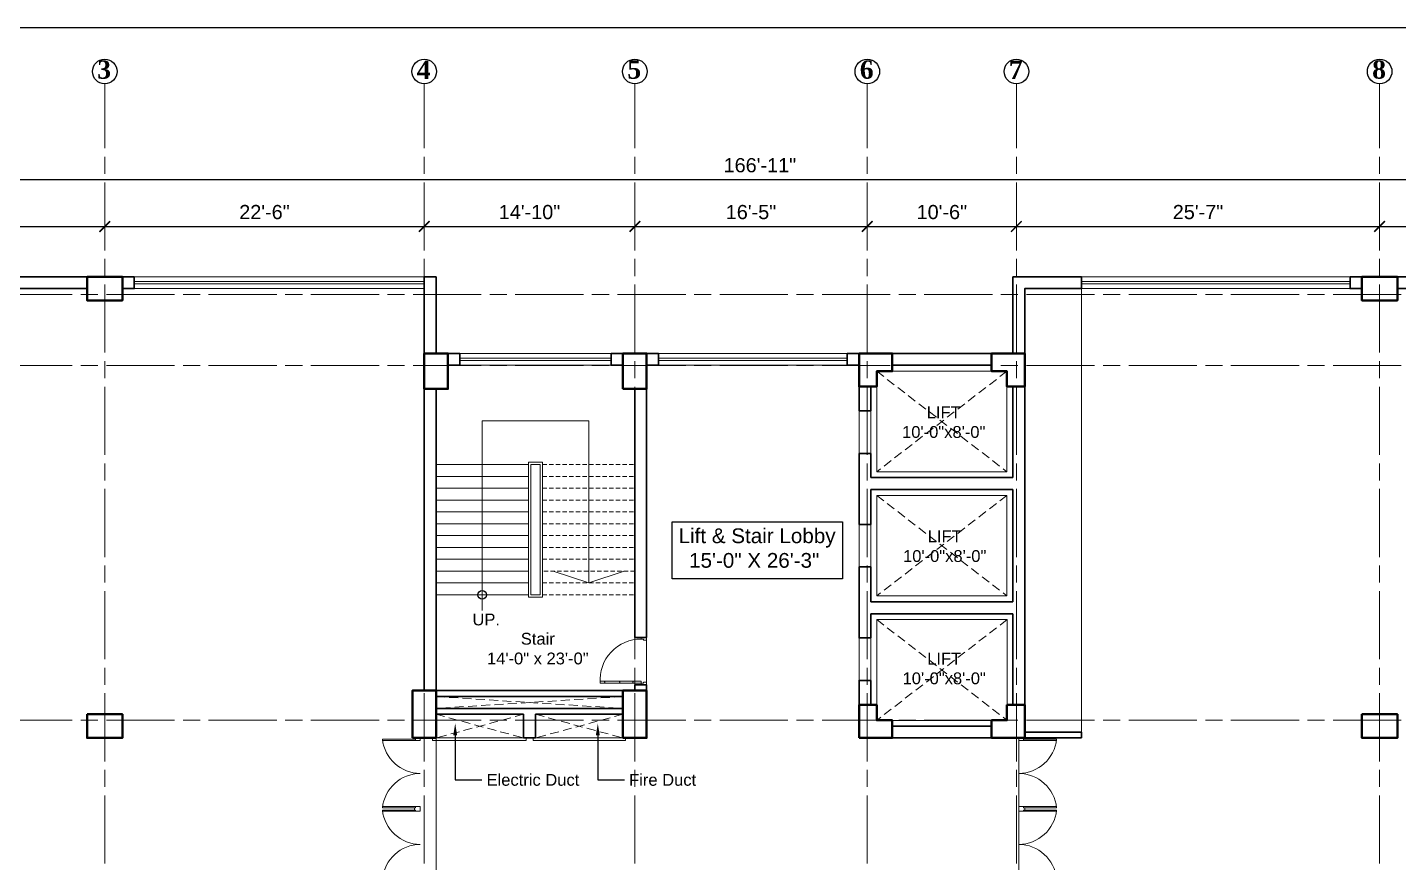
# Model space of a CAD drawing. Header units: inches. Extents: x -12 to 20935469, y -1604 to 24729220.
# Drawn here: x 20888359 to 20889518, y 24724040 to 24724746 of the extents above; entities that cross this region are included whole.
import ezdxf
from ezdxf import colors
from ezdxf.entities.mleader import LeaderData, LeaderLine
from ezdxf.math import Vec2, Vec3

# ---------------------------------------------------------------- set-up
doc = ezdxf.new("R2010")
doc.units = ezdxf.units.IN
doc.header["$LTSCALE"] = 0.03
doc.header["$MEASUREMENT"] = 0
doc.header["$PDMODE"] = 32
doc.header["$PDSIZE"] = 15
doc.linetypes.add('ACAD_ISO08W100', pattern=[36, 24, -3, 6, -3])
doc.linetypes.add('DASHED2', pattern=[0.375, 0.25, -0.125])
for name, color, linetype, lineweight in [('column', 1, 'Continuous', 40), ('Dim Line', 252, 'Continuous', 13), ('Door', 7, 'Continuous', 18), ('Dot', 253, 'Continuous', 0), ('Gas', 21, 'Continuous', 5), ('Grid Line', 252, 'Continuous', 18), ('Hatch', 253, 'Continuous', 15), ('Main Wall', 7, 'Continuous', 30), ('RAIL', 23, 'Continuous', 13), ('STAIR', 46, 'Continuous', 15), ('WALL', 7, 'Continuous', 30), ('wind.', 150, 'Continuous', 20)]:
    doc.layers.add(name, color=color, linetype=linetype, lineweight=lineweight)
doc.layers.add('FUR', color=251, linetype='Continuous')
doc.layers.add('TEXT', color=7, linetype='Continuous')
doc.styles.add('2', font='swisscl.ttf')
doc.styles.add('RomanS', font='arial.ttf', dxfattribs={"height": 12})
doc.styles.get("Standard").update_dxf_attribs({"font": 'timesbd.ttf'})
doc.dimstyles.new('Aec_Arch_I', dxfattribs={"dimscale": 96, "dimtxt": 12, "dimasz": 0.09375, "dimexe": 0.125, "dimexo": 0.125, "dimgap": 0.0625, "dimtad": 1, "dimdec": 0, "dimzin": 3, "dimdsep": 46, "dimlunit": 4, "dimtxsty": 'RomanS', "dimblk1": 'ARCHTICK', "dimblk2": 'ARCHTICK', "dimsah": 1, "dimcen": 0.09375, "dimdle": 0.125, "dimadec": 0, "dimazin": 0, "dimtfac": 0.75, "dimtdec": 0, "dimtmove": 2, "dimatfit": 3, "dimldrblk": 'ARCHTICK', "dimfxl": 1, "dimfrac": 1, "dimtolj": 1, "dimtzin": 0, "dimarcsym": 0})

# ---------------------------------------------------------------- blocks, each defined once
blk = doc.blocks.new('Door_45')
at = {"layer": 'Door'}
for p, q in [((1.5, 5), (1.5, 44)), ((1.5, 40), (2.2, 40)), ((2.2, 40), (2.2, 39.5)), ((2.2, 39.5), (2.7, 39.5)), ((2.7, 39.5), (2.7, 40)), ((2.7, 40), (3.5, 40)), ((3.5, 44), (3.5, 5)), ((1.5, 25.8), (2.2, 25.8)), ((2.2, 25.8), (2.2, 25.3)), ((2.2, 25.3), (2.7, 25.3)), ((2.2, 12.6), (2.2, 13.1)), ((2.2, 13.1), (2.7, 13.1)), ((2.7, 25.8), (3.5, 25.8)), ((2.7, 25.3), (2.7, 25.8)), ((2.7, 13.1), (2.7, 12.6)), ((0, 0), (0, 5)), ((0, 5), (1.5, 5)), ((1.5, 12.6), (2.2, 12.6)), ((3.5, 5), (1.5, 5)), ((1.5, 5), (1.5, 3)), ((1.5, 3), (2.5, 3)), ((2.5, 3), (2.5, 0)), ((2.7, 12.6), (3.5, 12.6)), ((42.5, 3), (42.5, 0)), ((43.5, 3), (42.5, 3)), ((45, 5), (43.5, 5)), ((43.5, 5), (43.5, 3)), ((45, 0), (45, 5)), ((2.5, 0), (0, 0)), ((42.5, 0), (45, 0))]:
    blk.add_line(p, q, dxfattribs=at)
blk.add_arc((4.7, 5.3), 38.8, 359.6233, 94.6685, dxfattribs=at)
blk = doc.blocks.new('A$C36295410')
at = {"layer": 'Door'}
for p, q in [((1, 4), (1, 32)), ((2, 0), (2, 32)), ((58, 0), (58, 32)), ((59, 4), (59, 32)), ((1, 5), (0, 5)), ((2, 4), (1, 4)), ((58, 4), (59, 4)), ((59, 5), (60, 5)), ((2, 0), (0, 0)), ((58, 0), (60, 0))]:
    blk.add_line(p, q, dxfattribs=at)
for centre, start, end in [((-2.5, -0.3), 0.5906, 83.7783), ((62.5, -0.3), 96.2217, 179.4094)]:
    blk.add_arc(centre, 32.5, start, end, dxfattribs=at)
blk = doc.blocks.new('_ArchTick')
at = {"color": 0, "linetype": 'ByBlock', "lineweight": 35, "const_width": 0.15}
blk.add_lwpolyline([(-0.5, -0.5), (0.5, 0.5)], dxfattribs=at)
blk = doc.blocks.new('*D7')
at = {"layer": 'Defpoints', "color": 0, "transparency": 16777216}
for p in [(20831396.3, 24724578.2), (20831396.3, 24724578.2), (20831126.3, 24724562.3)]:
    blk.add_point(p, dxfattribs=at)
at = {"layer": 'Dim Line', "color": 0, "lineweight": -2, "transparency": 16777216}
for p, q in [((20831126.3, 24724574.3), (20831126.3, 24724590.2)), ((20831114.3, 24724578.2), (20831408.3, 24724578.2))]:
    blk.add_line(p, q, dxfattribs=at)
at = {"layer": 'Dim Line', "color": 0, "lineweight": -2, "transparency": 16777216, "xscale": 9, "yscale": 9, "zscale": 9, "rotation": 180}
blk.add_blockref('_ArchTick', (20831126.3, 24724578.2), dxfattribs=at)
at = {"layer": 'Dim Line', "color": 0, "lineweight": -2, "transparency": 16777216, "xscale": 9, "yscale": 9, "zscale": 9}
blk.add_blockref('_ArchTick', (20831396.3, 24724578.2), dxfattribs=at)
at = {"layer": 'Dim Line', "color": 0, "transparency": 16777216, "insert": (20831261.3, 24724590.3), "char_height": 12, "attachment_point": 5, "style": 'RomanS'}
blk.add_mtext('\\A1;22\'-6"', dxfattribs=at)
blk = doc.blocks.new('*D8')
at = {"layer": 'Defpoints', "color": 0, "transparency": 16777216}
for p in [(20831396.3, 24724578.2), (20831666.3, 24724578.2), (20831666.3, 24724578.2)]:
    blk.add_point(p, dxfattribs=at)
at = {"layer": 'Dim Line', "color": 0, "lineweight": -2, "transparency": 16777216}
blk.add_line((20831384.3, 24724578.2), (20831678.3, 24724578.2), dxfattribs=at)
at = {"layer": 'Dim Line', "color": 0, "lineweight": -2, "transparency": 16777216, "xscale": 9, "yscale": 9, "zscale": 9, "rotation": 180}
blk.add_blockref('_ArchTick', (20831396.3, 24724578.2), dxfattribs=at)
at = {"layer": 'Dim Line', "color": 0, "lineweight": -2, "transparency": 16777216, "xscale": 9, "yscale": 9, "zscale": 9}
blk.add_blockref('_ArchTick', (20831666.3, 24724578.2), dxfattribs=at)
at = {"layer": 'Dim Line', "color": 0, "transparency": 16777216, "insert": (20831531.3, 24724590.3), "char_height": 12, "attachment_point": 5, "style": 'RomanS'}
blk.add_mtext('\\A1;22\'-6"', dxfattribs=at)
blk = doc.blocks.new('*D9')
at = {"layer": 'Defpoints', "color": 0, "transparency": 16777216}
for p in [(20831666.3, 24724578.2), (20831844.3, 24724578.2), (20831844.3, 24724578.2)]:
    blk.add_point(p, dxfattribs=at)
at = {"layer": 'Dim Line', "color": 0, "lineweight": -2, "transparency": 16777216}
blk.add_line((20831654.3, 24724578.2), (20831856.3, 24724578.2), dxfattribs=at)
at = {"layer": 'Dim Line', "color": 0, "lineweight": -2, "transparency": 16777216, "xscale": 9, "yscale": 9, "zscale": 9, "rotation": 180}
blk.add_blockref('_ArchTick', (20831666.3, 24724578.2), dxfattribs=at)
at = {"layer": 'Dim Line', "color": 0, "lineweight": -2, "transparency": 16777216, "xscale": 9, "yscale": 9, "zscale": 9}
blk.add_blockref('_ArchTick', (20831844.3, 24724578.2), dxfattribs=at)
at = {"layer": 'Dim Line', "color": 0, "transparency": 16777216, "insert": (20831755.3, 24724590.3), "char_height": 12, "attachment_point": 5, "style": 'RomanS'}
blk.add_mtext('\\A1;14\'-10"', dxfattribs=at)
blk = doc.blocks.new('*D21')
at = {"layer": 'Defpoints', "color": 0, "transparency": 16777216}
for p in [(20831844.3, 24724578.2), (20832040.8, 24724578.2), (20832040.8, 24724578.2)]:
    blk.add_point(p, dxfattribs=at)
at = {"layer": 'Dim Line', "color": 0, "lineweight": -2, "transparency": 16777216}
for p, q in [((20831832.3, 24724578.2), (20832052.8, 24724578.2)), ((20831844.3, 24724566.2), (20831844.3, 24724566.2)), ((20832040.8, 24724566.2), (20832040.8, 24724566.2))]:
    blk.add_line(p, q, dxfattribs=at)
at = {"layer": 'Dim Line', "color": 0, "lineweight": -2, "transparency": 16777216, "xscale": 9, "yscale": 9, "zscale": 9, "rotation": 180}
blk.add_blockref('_ArchTick', (20831844.3, 24724578.2), dxfattribs=at)
at = {"layer": 'Dim Line', "color": 0, "lineweight": -2, "transparency": 16777216, "xscale": 9, "yscale": 9, "zscale": 9}
blk.add_blockref('_ArchTick', (20832040.8, 24724578.2), dxfattribs=at)
at = {"layer": 'Dim Line', "color": 0, "transparency": 16777216, "insert": (20831942.5, 24724590.3), "char_height": 12, "attachment_point": 5, "style": 'RomanS'}
blk.add_mtext('\\A1;16\'-5"', dxfattribs=at)
blk = doc.blocks.new('*D22')
at = {"layer": 'Defpoints', "color": 0, "transparency": 16777216}
for p in [(20832040.8, 24724578.2), (20832166.8, 24724578.2), (20832166.8, 24724578.2)]:
    blk.add_point(p, dxfattribs=at)
at = {"layer": 'Dim Line', "color": 0, "lineweight": -2, "transparency": 16777216}
for p, q in [((20832028.8, 24724578.2), (20832178.8, 24724578.2)), ((20832040.8, 24724566.2), (20832040.8, 24724566.2)), ((20832166.8, 24724566.2), (20832166.8, 24724566.2))]:
    blk.add_line(p, q, dxfattribs=at)
at = {"layer": 'Dim Line', "color": 0, "lineweight": -2, "transparency": 16777216, "xscale": 9, "yscale": 9, "zscale": 9, "rotation": 180}
blk.add_blockref('_ArchTick', (20832040.8, 24724578.2), dxfattribs=at)
at = {"layer": 'Dim Line', "color": 0, "lineweight": -2, "transparency": 16777216, "xscale": 9, "yscale": 9, "zscale": 9}
blk.add_blockref('_ArchTick', (20832166.8, 24724578.2), dxfattribs=at)
at = {"layer": 'Dim Line', "color": 0, "transparency": 16777216, "insert": (20832103.8, 24724590.3), "char_height": 12, "attachment_point": 5, "style": 'RomanS'}
blk.add_mtext('\\A1;10\'-6"', dxfattribs=at)
blk = doc.blocks.new('*D23')
at = {"layer": 'Defpoints', "color": 0, "transparency": 16777216}
for p in [(20832166.8, 24724578.2), (20832473.8, 24724578.2), (20832473.8, 24724578.2)]:
    blk.add_point(p, dxfattribs=at)
at = {"layer": 'Dim Line', "color": 0, "lineweight": -2, "transparency": 16777216}
for p, q in [((20832154.8, 24724578.2), (20832485.8, 24724578.2)), ((20832166.8, 24724566.2), (20832166.8, 24724566.2)), ((20832473.8, 24724566.2), (20832473.8, 24724566.2))]:
    blk.add_line(p, q, dxfattribs=at)
at = {"layer": 'Dim Line', "color": 0, "lineweight": -2, "transparency": 16777216, "xscale": 9, "yscale": 9, "zscale": 9, "rotation": 180}
blk.add_blockref('_ArchTick', (20832166.8, 24724578.2), dxfattribs=at)
at = {"layer": 'Dim Line', "color": 0, "lineweight": -2, "transparency": 16777216, "xscale": 9, "yscale": 9, "zscale": 9}
blk.add_blockref('_ArchTick', (20832473.8, 24724578.2), dxfattribs=at)
at = {"layer": 'Dim Line', "color": 0, "transparency": 16777216, "insert": (20832320.3, 24724590.3), "char_height": 12, "attachment_point": 5, "style": 'RomanS'}
blk.add_mtext('\\A1;25\'-7"', dxfattribs=at)
blk = doc.blocks.new('*D10')
at = {"layer": 'Defpoints', "color": 0, "transparency": 16777216}
for p in [(20832473.8, 24724578.2), (20832773.8, 24724578.2), (20832773.8, 24724578.2)]:
    blk.add_point(p, dxfattribs=at)
at = {"layer": 'Dim Line', "color": 0, "lineweight": -2, "transparency": 16777216}
blk.add_line((20832461.8, 24724578.2), (20832785.8, 24724578.2), dxfattribs=at)
at = {"layer": 'Dim Line', "color": 0, "lineweight": -2, "transparency": 16777216, "xscale": 9, "yscale": 9, "zscale": 9, "rotation": 180}
blk.add_blockref('_ArchTick', (20832473.8, 24724578.2), dxfattribs=at)
at = {"layer": 'Dim Line', "color": 0, "lineweight": -2, "transparency": 16777216, "xscale": 9, "yscale": 9, "zscale": 9}
blk.add_blockref('_ArchTick', (20832773.8, 24724578.2), dxfattribs=at)
at = {"layer": 'Dim Line', "color": 0, "transparency": 16777216, "insert": (20832623.8, 24724590.3), "char_height": 12, "attachment_point": 5, "style": 'RomanS'}
blk.add_mtext('\\A1;25\'-0"', dxfattribs=at)
blk = doc.blocks.new('*D13')
at = {"layer": 'Defpoints', "color": 0, "transparency": 16777216}
for p in [(20830948.3, 24724610.7), (20832951.8, 24724617.8), (20832951.8, 24724610.7)]:
    blk.add_point(p, dxfattribs=at)
at = {"layer": 'Dim Line', "color": 0, "lineweight": -2, "transparency": 16777216}
for p, q in [((20830948.3, 24724622.7), (20830948.3, 24724629.8)), ((20832951.8, 24724622.7), (20832951.8, 24724629.8)), ((20830936.3, 24724617.8), (20832963.8, 24724617.8))]:
    blk.add_line(p, q, dxfattribs=at)
at = {"layer": 'Dim Line', "color": 0, "lineweight": -2, "transparency": 16777216, "xscale": 9, "yscale": 9, "zscale": 9, "rotation": 180}
blk.add_blockref('_ArchTick', (20830948.3, 24724617.8), dxfattribs=at)
at = {"layer": 'Dim Line', "color": 0, "lineweight": -2, "transparency": 16777216, "xscale": 9, "yscale": 9, "zscale": 9}
blk.add_blockref('_ArchTick', (20832951.8, 24724617.8), dxfattribs=at)
at = {"layer": 'Dim Line', "color": 0, "transparency": 16777216, "insert": (20831950, 24724629.9), "char_height": 12, "attachment_point": 5, "style": 'RomanS'}
blk.add_mtext('\\A1;166\'-11"', dxfattribs=at)
blk = doc.blocks.new('fff')
at = {"layer": 'Grid Line', "color": 252, "linetype": 'ACAD_ISO08W100', "lineweight": 9, "ltscale": 80, "true_color": 0x939598}
for p, q in [((20831396.3, 24723521.1), (20831396.3, 24724698.8)), ((20831666.3, 24723521.1), (20831666.3, 24724698.8)), ((20831844.3, 24723521.1), (20831844.3, 24724698.8)), ((20832040.8, 24723521.1), (20832040.8, 24724698.8)), ((20832166.8, 24723521.1), (20832166.8, 24724698.8)), ((20832473.8, 24723521.1), (20832473.8, 24724698.8)), ((20833096.9, 24724520.6), (20830726.1, 24724520.6)), ((20833096.9, 24724460.6), (20830726.1, 24724460.6)), ((20833096.9, 24724160.7), (20830726.1, 24724160.7))]:
    blk.add_line(p, q, dxfattribs=at)
at = {"layer": 'Dim Line'}
for base, p1, p2, picture, middle in [((20832951.7523, 24724617.8128), (20830948.3088, 24724610.7482), (20832951.7523, 24724610.7482), '*D13', (20831950.0306, 24724629.9397)), ((20831396.3, 24724578.2), (20831126.3, 24724562.3), (20831396.3, 24724578.2), '*D7', (20831261.3, 24724590.3)), ((20831666.3, 24724578.2), (20831396.3, 24724578.2), (20831666.3, 24724578.2), '*D8', (20831531.3, 24724590.3)), ((20831844.3, 24724578.2), (20831666.3, 24724578.2), (20831844.3, 24724578.2), '*D9', (20831755.3, 24724590.3)), ((20832040.7792, 24724578.1666), (20831844.25, 24724578.1666), (20832040.7792, 24724578.1666), '*D21', (20831942.5146, 24724590.2934)), ((20832166.8, 24724578.2), (20832040.8, 24724578.2), (20832166.8, 24724578.2), '*D22', (20832103.8, 24724590.3)), ((20832473.8, 24724578.2), (20832166.8, 24724578.2), (20832473.8, 24724578.2), '*D23', (20832320.3, 24724590.3)), ((20832773.8, 24724578.2), (20832473.8, 24724578.2), (20832773.8, 24724578.2), '*D10', (20832623.8, 24724590.3))]:
    dim = blk.add_linear_dim(base=base, p1=p1, p2=p2, dimstyle='Aec_Arch_I', dxfattribs=at)
    dim.commit()
    dim.dimension.update_dxf_attribs({"geometry": picture, "text_midpoint": middle})

msp = doc.modelspace()

# ---------------------------------------------------------------- linework, layer by layer
for p, q in [((20888439.1, 24724535.6), (20888439.1, 24724525.6)), ((20888449.1, 24724535.6), (20888449.1, 24724525.6)), ((20889516.6, 24724535.6), (20889516.6, 24724525.6))]:
    msp.add_line(p, q)
msp.add_lwpolyline([(20888903.6, 24724328.4), (20889047.6, 24724328.4), (20889047.6, 24724280.3), (20888903.6, 24724280.3)], close=True)
msp.add_circle((20888743.1, 24724266.8), 3.61)
at = {"layer": 'column', "lineweight": 40, "ltscale": 20}
for points in [[(20888409.1, 24724535.6), (20888409.1, 24724515.6), (20888439.1, 24724515.6), (20888439.1, 24724535.6)], [(20889486.6, 24724535.6), (20889486.6, 24724515.6), (20889516.6, 24724515.6), (20889516.6, 24724535.6)], [(20888694.1, 24724440.8), (20888714.1, 24724440.8), (20888714.1, 24724470.8), (20888694.1, 24724470.8)], [(20888862.1, 24724440.8), (20888882.1, 24724440.8), (20888882.1, 24724470.8), (20888862.1, 24724470.8)], [(20888684.1, 24724145.7), (20888704.1, 24724145.7), (20888704.1, 24724185.7), (20888684.1, 24724185.7)], [(20888862.1, 24724145.7), (20888882.1, 24724145.7), (20888882.1, 24724185.7), (20888862.1, 24724185.7)], [(20888409.1, 24724165.7), (20888409.1, 24724145.7), (20888439.1, 24724145.7), (20888439.1, 24724165.7)], [(20889486.6, 24724165.7), (20889486.6, 24724145.7), (20889516.6, 24724145.7), (20889516.6, 24724165.7)]]:
    msp.add_lwpolyline(points, close=True, dxfattribs=at)
for points in [[(20889061.6, 24724470.8), (20889089.6, 24724470.8), (20889089.6, 24724455.8), (20889076.6, 24724455.8), (20889076.6, 24724442.8), (20889061.6, 24724442.8), (20889061.6, 24724470.8)], [(20889201.6, 24724470.8), (20889173.6, 24724470.8), (20889173.6, 24724455.8), (20889186.6, 24724455.8), (20889186.6, 24724442.8), (20889201.6, 24724442.8), (20889201.6, 24724470.8)], [(20889061.6, 24724145.7), (20889089.6, 24724145.7), (20889089.6, 24724160.7), (20889076.6, 24724160.7), (20889076.6, 24724173.7), (20889061.6, 24724173.7), (20889061.6, 24724145.7)], [(20889201.6, 24724145.7), (20889173.6, 24724145.7), (20889173.6, 24724160.7), (20889186.6, 24724160.7), (20889186.6, 24724173.7), (20889201.6, 24724173.7), (20889201.6, 24724145.7)]]:
    msp.add_lwpolyline(points, dxfattribs=at)
at = {"layer": 'Defpoints'}
msp.add_lwpolyline([(20887721.6, 24724746.5), (20890160.5, 24724746.5), (20890160.5, 24723288), (20887721.6, 24723288)], close=True, dxfattribs=at)
at = {"layer": 'Dot', "linetype": 'DASHED2', "lineweight": 0, "ltscale": 1000}
for p, q in [((20888704.1, 24724180.7), (20888862.1, 24724170.7)), ((20888862.1, 24724180.7), (20888704.1, 24724170.7)), ((20888778.1, 24724165.7), (20888704.1, 24724145.7)), ((20888704.1, 24724165.7), (20888778.1, 24724145.7)), ((20888788.1, 24724165.7), (20888862.1, 24724145.7)), ((20888862.1, 24724165.7), (20888788.1, 24724145.7))]:
    msp.add_line(p, q, dxfattribs=at)
for points in [[(20889076.5, 24724455.8), (20889186.6, 24724370.8), (20889186.6, 24724455.8), (20889076.5, 24724370.8)], [(20889076.5, 24724350.8), (20889186.6, 24724265.8), (20889186.6, 24724350.8), (20889076.5, 24724265.8)], [(20889076.6, 24724245.8), (20889186.7, 24724160.6), (20889186.7, 24724245.8), (20889076.6, 24724160.6)]]:
    msp.add_lwpolyline(points, dxfattribs=at)
at = {"layer": 'Gas', "color": 0, "lineweight": 5}
for points in [[(20889076.5, 24724370.8), (20889186.6, 24724370.8), (20889186.6, 24724455.8), (20889076.5, 24724455.8)], [(20888794.1, 24724264.8), (20888782.1, 24724264.8), (20888782.1, 24724378.8), (20888794.1, 24724378.8)], [(20888792.1, 24724266.8), (20888784.1, 24724266.8), (20888784.1, 24724376.8), (20888792.1, 24724376.8)], [(20889076.5, 24724265.8), (20889186.6, 24724265.8), (20889186.6, 24724350.8), (20889076.5, 24724350.8)], [(20889076.6, 24724160.6), (20889186.7, 24724160.6), (20889186.7, 24724245.8), (20889076.6, 24724245.8)]]:
    msp.add_lwpolyline(points, close=True, dxfattribs=at)
at = {"layer": 'Hatch', "lineweight": 5}
msp.add_line((20889249.6, 24724150.7), (20889249.6, 24724525.6), dxfattribs=at)
at = {"layer": 'Hatch'}
msp.add_lwpolyline([(20889061.6, 24723905.6), (20888704.1, 24723905.6), (20888704.1, 24724145.7), (20888882.1, 24724145.7), (20888882.1, 24724460.8), (20889061.6, 24724460.8), (20889061.6, 24724145.7), (20889196.6, 24724145.7), (20889196.6, 24724025.7), (20889061.6, 24724025.7), (20889061.6, 24723905.6)], dxfattribs=at)
at = {"layer": 'Main Wall'}
for p, q in [((20888409.1, 24724535.6), (20888269.1, 24724535.6)), ((20889249.6, 24724525.6), (20889249.6, 24724535.6)), ((20888274.1, 24724525.6), (20888409.1, 24724525.6))]:
    msp.add_line(p, q, dxfattribs=at)
at = {"layer": 'Main Wall', "lineweight": 30}
for p, q in [((20888694.1, 24724185.7), (20888694.1, 24724535.6)), ((20888694.1, 24724535.6), (20888704.1, 24724535.6)), ((20888704.1, 24724470.8), (20888704.1, 24724535.6)), ((20889089.6, 24724470.8), (20889173.6, 24724470.8)), ((20889089.6, 24724460.8), (20889173.6, 24724460.8)), ((20888704.1, 24724185.7), (20888704.1, 24724440.8)), ((20888872.1, 24724440.8), (20888872.1, 24724230.7)), ((20888882.1, 24724440.8), (20888882.1, 24724230.7)), ((20889071.6, 24724422.3), (20889061.6, 24724422.3)), ((20889071.6, 24724386.3), (20889061.6, 24724386.3)), ((20889071.6, 24724365.8), (20889191.6, 24724365.8)), ((20889071.6, 24724355.8), (20889191.6, 24724355.8)), ((20889071.6, 24724260.8), (20889191.6, 24724260.8)), ((20889071.6, 24724250.8), (20889191.6, 24724250.8)), ((20888882.1, 24724230.7), (20888872.1, 24724230.7)), ((20888862.1, 24724185.7), (20888704.1, 24724185.7)), ((20888872.1, 24724190.7), (20888872.1, 24724185.7)), ((20888882.1, 24724190.7), (20888872.1, 24724190.7)), ((20888882.1, 24724190.7), (20888882.1, 24724185.7)), ((20888862.1, 24724180.7), (20888704.1, 24724180.7)), ((20888862.1, 24724170.7), (20888704.1, 24724170.7)), ((20888778.1, 24724165.7), (20888704.1, 24724165.7)), ((20888778.1, 24724165.7), (20888778.1, 24724145.7)), ((20888862.1, 24724165.7), (20888788.1, 24724165.7)), ((20888788.1, 24724165.7), (20888788.1, 24724145.7)), ((20889201.6, 24724150.7), (20889249.6, 24724150.7)), ((20889249.6, 24724150.7), (20889249.6, 24724145.7)), ((20888778.1, 24724145.7), (20888788.1, 24724145.7)), ((20889089.6, 24724145.7), (20889173.6, 24724145.7)), ((20889201.6, 24724145.7), (20889249.6, 24724145.7))]:
    msp.add_line(p, q, dxfattribs=at)
at = {"layer": 'Main Wall', "lineweight": 13}
for p, q in [((20889061.6, 24724422.3), (20889061.6, 24724386.3)), ((20889071.6, 24724422.3), (20889071.6, 24724386.3)), ((20889061.6, 24724326.3), (20889061.6, 24724290.3)), ((20889071.6, 24724326.3), (20889071.6, 24724290.3)), ((20889061.6, 24724230.3), (20889061.6, 24724194.3)), ((20889071.6, 24724230.3), (20889071.6, 24724194.3))]:
    msp.add_line(p, q, dxfattribs=at)
at = {"layer": 'Main Wall'}
for points in [[(20888439.1, 24724535.6), (20888449.1, 24724535.6), (20888449.1, 24724525.6), (20888439.1, 24724525.6)], [(20889476.6, 24724535.6), (20889486.6, 24724535.6), (20889486.6, 24724525.6), (20889476.6, 24724525.6)], [(20889516.6, 24724535.6), (20889526.6, 24724535.6), (20889526.6, 24724525.6), (20889516.6, 24724525.6)]]:
    msp.add_lwpolyline(points, close=True, dxfattribs=at)
msp.add_lwpolyline([(20889191.6, 24724470.8), (20889191.6, 24724535.6), (20889249.6, 24724535.6)], dxfattribs=at)
at = {"layer": 'Main Wall', "lineweight": 30}
for points in [[(20889201.6, 24724173.7), (20889201.6, 24724525.6), (20889249.6, 24724525.6)], [(20889061.6, 24724442.8), (20889061.6, 24724422.3)], [(20889071.6, 24724442.8), (20889071.6, 24724422.3)], [(20889191.6, 24724365.8), (20889191.6, 24724442.8)], [(20889061.6, 24724386.3), (20889061.6, 24724326.3), (20889071.6, 24724326.3)], [(20889071.6, 24724386.3), (20889071.6, 24724365.8)], [(20889071.6, 24724355.8), (20889071.6, 24724326.3)], [(20889191.6, 24724260.8), (20889191.6, 24724355.8)], [(20889071.6, 24724290.3), (20889061.6, 24724290.3), (20889061.6, 24724230.3), (20889071.6, 24724230.3)], [(20889071.6, 24724290.3), (20889071.6, 24724260.8)], [(20889071.6, 24724250.8), (20889071.6, 24724230.3)], [(20889191.6, 24724173.7), (20889191.6, 24724250.8)], [(20889071.6, 24724194.3), (20889061.6, 24724194.3), (20889061.6, 24724173.7), (20889061.6, 24724173.7)], [(20889071.6, 24724194.3), (20889071.6, 24724173.7)], [(20889089.6, 24724155.7), (20889173.6, 24724155.7)]]:
    msp.add_lwpolyline(points, dxfattribs=at)
for points in [[(20888714.1, 24724470.8), (20888724.1, 24724470.8), (20888724.1, 24724460.8), (20888714.1, 24724460.8)], [(20888852.1, 24724470.8), (20888862.1, 24724470.8), (20888862.1, 24724460.8), (20888852.1, 24724460.8)], [(20888882.1, 24724470.8), (20888892.1, 24724470.8), (20888892.1, 24724460.8), (20888882.1, 24724460.8)], [(20889051.6, 24724470.8), (20889061.6, 24724470.8), (20889061.6, 24724460.8), (20889051.6, 24724460.8)]]:
    msp.add_lwpolyline(points, close=True, dxfattribs=at)
at = {"layer": 'RAIL', "lineweight": 9}
for p, q in [((20888743.1, 24724253.6), (20888743.1, 24724413.8)), ((20888743.1, 24724413.8), (20888833.1, 24724413.8)), ((20888833.1, 24724413.8), (20888833.1, 24724276.8)), ((20888803.1, 24724286.8), (20888833.1, 24724276.8)), ((20888833.1, 24724276.8), (20888863.1, 24724286.8))]:
    msp.add_line(p, q, dxfattribs=at)
at = {"layer": 'STAIR', "color": 32, "lineweight": 5}
for p, q in [((20888704.1, 24724376.8), (20888782.1, 24724376.8)), ((20888704.1, 24724366.8), (20888782.1, 24724366.8)), ((20888704.1, 24724356.8), (20888782.1, 24724356.8)), ((20888704.1, 24724346.8), (20888782.1, 24724346.8)), ((20888704.1, 24724336.8), (20888782.1, 24724336.8)), ((20888704.1, 24724326.8), (20888782.1, 24724326.8)), ((20888704.1, 24724316.8), (20888782.1, 24724316.8)), ((20888704.1, 24724306.8), (20888782.1, 24724306.8)), ((20888704.1, 24724296.8), (20888782.1, 24724296.8)), ((20888704.1, 24724286.8), (20888782.1, 24724286.8)), ((20888704.1, 24724276.8), (20888782.1, 24724276.8)), ((20888704.1, 24724266.8), (20888782.1, 24724266.8))]:
    msp.add_line(p, q, dxfattribs=at)
at = {"layer": 'STAIR', "color": 32, "linetype": 'DASHED2', "lineweight": 5, "ltscale": 500}
for p, q in [((20888794.1, 24724376.8), (20888872.1, 24724376.8)), ((20888794.1, 24724366.8), (20888872.1, 24724366.8)), ((20888794.1, 24724356.8), (20888872.1, 24724356.8)), ((20888794.1, 24724346.8), (20888872.1, 24724346.8)), ((20888794.1, 24724336.8), (20888872.1, 24724336.8)), ((20888794.1, 24724326.8), (20888872.1, 24724326.8)), ((20888794.1, 24724316.8), (20888872.1, 24724316.8)), ((20888794.1, 24724306.8), (20888872.1, 24724306.8)), ((20888794.1, 24724296.8), (20888872.1, 24724296.8)), ((20888872.1, 24724286.8), (20888794.1, 24724286.8)), ((20888812.1, 24724286.8), (20888872.1, 24724286.8)), ((20888794.1, 24724276.8), (20888872.1, 24724276.8)), ((20888794.1, 24724266.8), (20888872.1, 24724266.8))]:
    msp.add_line(p, q, dxfattribs=at)
at = {"layer": 'TEXT'}
for centre in [(20888424.1, 24724709.2), (20888694.1, 24724709.2), (20888872.1, 24724709.2), (20889068.6, 24724709.2), (20889194.6, 24724709.2), (20889501.6, 24724709.2)]:
    msp.add_circle(centre, 10.4, dxfattribs=at)
at = {"layer": 'WALL', "lineweight": 9}
for points in [[(20888701, 24724145.7), (20888780.3, 24724145.7), (20888780.3, 24724143.7), (20888701, 24724143.7)], [(20888786.1, 24724145.7), (20888864.3, 24724145.7), (20888864.3, 24724143.7), (20888786.1, 24724143.7)]]:
    msp.add_lwpolyline(points, close=True, dxfattribs=at)
at = {"layer": 'wind.'}
for p, q in [((20888409.1, 24724531.6), (20888409.1, 24724531.6)), ((20888409.1, 24724529.6), (20888409.1, 24724529.6)), ((20888439.1, 24724531.6), (20888439.1, 24724531.6)), ((20888439.1, 24724531.6), (20888439.1, 24724531.6)), ((20888439.1, 24724529.6), (20888439.1, 24724529.6)), ((20888439.1, 24724529.6), (20888439.1, 24724529.6)), ((20889516.6, 24724531.6), (20889516.6, 24724531.6)), ((20889516.6, 24724529.6), (20889516.6, 24724529.6))]:
    msp.add_line(p, q, dxfattribs=at)
at = {"layer": 'wind.', "lineweight": 5}
for p, q in [((20888449.1, 24724535.6), (20888694.1, 24724535.6)), ((20888449.1, 24724531.6), (20888694.1, 24724531.6)), ((20888449.1, 24724529.6), (20888694.1, 24724529.6)), ((20888449.1, 24724525.6), (20888694.1, 24724525.6)), ((20888724.1, 24724470.8), (20888852.1, 24724470.8)), ((20888724.1, 24724466.8), (20888852.1, 24724466.8)), ((20888724.1, 24724464.8), (20888852.1, 24724464.8)), ((20888724.1, 24724460.8), (20888852.1, 24724460.8)), ((20888892.1, 24724470.8), (20889051.6, 24724470.8)), ((20888892.1, 24724466.8), (20889051.6, 24724466.8)), ((20888892.1, 24724464.8), (20889051.6, 24724464.8)), ((20888892.1, 24724460.8), (20889051.6, 24724460.8))]:
    msp.add_line(p, q, dxfattribs=at)
for points in [[(20889249.6, 24724535.6), (20889476.6, 24724535.6)], [(20889249.6, 24724531.6), (20889476.6, 24724531.6)], [(20889249.6, 24724529.6), (20889476.6, 24724529.6)], [(20889249.6, 24724525.6), (20889476.6, 24724525.6)]]:
    msp.add_lwpolyline(points, dxfattribs=at)

# ---------------------------------------------------------------- block references
msp.add_blockref('fff', (57027.8, 0))
at = {"layer": 'Door', "color": 250, "ltscale": 20, "xscale": 0.8888888888759539, "yscale": 0.8888888888759539, "zscale": 0.8888888888759539, "rotation": 90.00000000000001}
msp.add_blockref('Door_45', (20888882, 24724190.7), dxfattribs=at)
at = {"layer": 'FUR', "rotation": 90.00000000000001}
for p in [(20888690.8, 24724085.7), (20888690.8, 24724025.7)]:
    msp.add_blockref('A$C36295410', p, dxfattribs=at)
at = {"layer": 'FUR', "xscale": -1, "rotation": 270}
for p in [(20889196.6, 24724085.7), (20889196.6, 24724025.7)]:
    msp.add_blockref('A$C36295410', p, dxfattribs=at)

# ---------------------------------------------------------------- texts
at = {"layer": 'TEXT', "char_height": 15.44, "width": 227.458, "attachment_point": 8, "rotation": 0}
for s, insert in [('\\A1;3', (20888423.6, 24724702.9)), ('\\A1;4', (20888693.6, 24724702.9)), ('\\A1;5', (20888871.6, 24724702.9)), ('\\A1;6', (20889068.1, 24724702.9)), ('\\A1;7', (20889194.1, 24724702.9)), ('\\A1;8', (20889501.1, 24724702.9))]:
    msp.add_mtext(s, dxfattribs=dict(at, insert=insert))
at = {"layer": 'TEXT', "color": 250, "lineweight": 30, "ltscale": 20, "char_height": 10, "attachment_point": 1, "style": '2'}
for s, width, insert in [('\\pxqc;{\\fArial|b0|i0|c0|p34;\\C256;LIFT\\P10\'-0"x8\'-0"}', 75.954, (20889095.2, 24724426.1)), ('\\pxqc,t15;{\\fArial|b0|i0|c0|p34;\\C256;LIFT\\P\\ptz;10\'-0"x8\'-0"}', 91.591, (20889088.2, 24724321.2)), ('\\pxqc;{\\fArial|b0|i0|c0|p34;\\C256;LIFT\\P10\'-0"x8\'-0"}', 72.173, (20889097.5, 24724217.8))]:
    msp.add_mtext_dynamic_manual_height_columns(s, width=width, gutter_width=0.5, heights=[0], dxfattribs=dict(at, insert=insert))
at = {"layer": 'TEXT', "color": 30, "lineweight": 5, "ltscale": 20, "attachment_point": 2, "style": '2'}
for s, width, gutter_width, insert, char_height in [('\\pxsm1,qc;{\\fArial|b0|i0|c0|p34;\\C0; Lift & Stair Lobby\\P15\'-0" X 26\'-3" }', 146.388, 0.75, (20888973, 24724322.9), 12.476), ('{\\fArial|b0|i0|c0|p34;\\C0;UP.}', 104.76, 0.5, (20888746.5, 24724250.9), 10), ('\\pxsm1;{\\fArial|b0|i0|c0|p34;\\C0;Stair\\P14\'-0" x 23\'-0"  }', 114.807, 0.282, (20888790.1, 24724234.6), 10)]:
    msp.add_mtext_dynamic_manual_height_columns(s, width=width, gutter_width=gutter_width, heights=[0], dxfattribs=dict(at, insert=insert, char_height=char_height))

# ---------------------------------------------------------------- leaders
at = {"layer": 'TEXT', "lineweight": 5, "ltscale": 20}
ml = msp.add_multileader_mtext('Standard', dxfattribs=at)
ml.set_content('{\\fArial|b0|i0|c0|p34; Electric Duct}', color=256)
ml.set_leader_properties()
ml.build(insert=Vec2(0, 0))
ml.multileader.update_dxf_attribs({"text_right_attachment_type": 6, "dogleg_length": 0.36, "arrow_head_size": 10})
ctx = ml.context
ctx.base_point, ctx.char_height, ctx.arrow_head_size, ctx.landing_gap_size, ctx.plane_origin = Vec3(20888742.8, 24724110.2), 10, 10, 0.09, Vec3(20888720.3, 24724158)
ctx.right_attachment = 6
notes = []
notes.append((ctx, [(0, (1, 1, 0), (20888720.3, 24724110.2), (1, 0), 22.5, [(0, [(20888720.3, 24724158)], 0, [])])]))
ctx.mtext.insert, ctx.mtext.width, ctx.mtext.defined_height, ctx.mtext.flow_direction = Vec3(20888742.9, 24724115.3), 232.704, 29.8, 5
ml = msp.add_multileader_mtext('Standard', dxfattribs=at)
ml.set_content('{\\fArial|b0|i0|c0|p34; Fire Duct}', color=256)
ml.set_leader_properties()
ml.build(insert=Vec2(0, 0))
ml.multileader.update_dxf_attribs({"text_right_attachment_type": 6, "dogleg_length": 0.36, "arrow_head_size": 10})
ctx = ml.context
ctx.base_point, ctx.char_height, ctx.arrow_head_size, ctx.landing_gap_size, ctx.plane_origin = Vec3(20888863.3, 24724110.2), 10, 10, 0.09, Vec3(20888840.8, 24724158)
ctx.right_attachment = 6
notes.append((ctx, [(0, (1, 1, 0), (20888840.8, 24724110.2), (1, 0), 22.5, [(0, [(20888840.8, 24724158)], 0, [])])]))
ctx.mtext.insert, ctx.mtext.width, ctx.mtext.defined_height, ctx.mtext.flow_direction = Vec3(20888863.4, 24724115.3), 232.704, 29.8, 5
for ctx, leaders in notes:
    for number, flags, end, landing, length, lines in leaders:
        leader = LeaderData()
        leader.index, (leader.has_last_leader_line, leader.has_dogleg_vector, leader.attachment_direction) = number, flags
        leader.last_leader_point, leader.dogleg_vector, leader.dogleg_length = Vec3(end), Vec3(landing), length
        for number, points, colour, breaks in lines:
            line = LeaderLine()
            line.index, line.vertices, line.color, line.breaks = number, Vec3.list(points), colors.encode_raw_color(colour), breaks
            leader.lines.append(line)
        ctx.leaders.append(leader)

doc.saveas('drawing.dxf')
